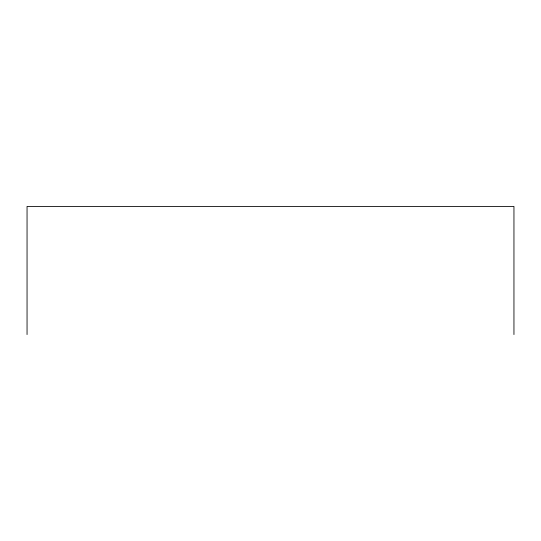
<?xml version="1.0" encoding="UTF-8"?>
<svg xmlns="http://www.w3.org/2000/svg" width="541" height="541" viewBox="0 0 541 541"><rect width="100%" height="100%" fill="white"/><g stroke="black" fill="none" stroke-linecap="round" stroke-linejoin="round"><path stroke-width="0.81" d="M513.95 334.554L513.95 206.446L27.05 206.446L27.05 334.554"/></g></svg>
